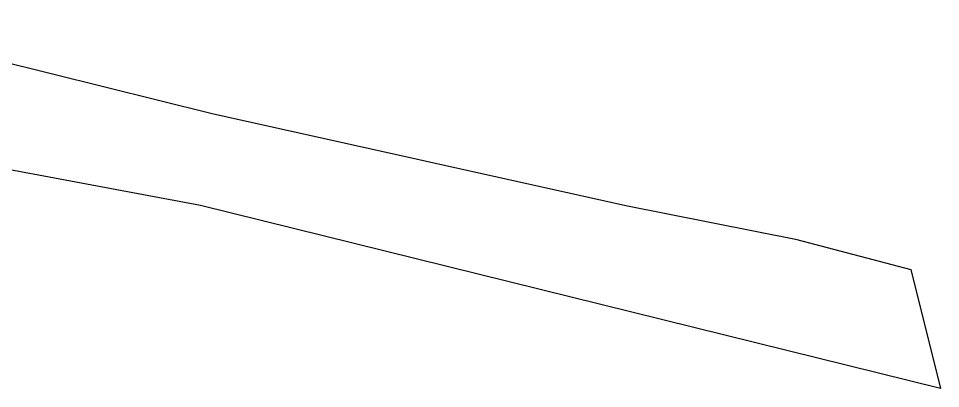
# Model space of a CAD drawing. Extents: x -886 to 651, y -59 to 942.
# Drawn here: x -359.68 to -347.03, y 28.07 to 33.15 of the extents above; entities that cross this region are included whole.
import ezdxf

# ---------------------------------------------------------------- set-up
doc = ezdxf.new("R2010")
doc.units = 0

msp = doc.modelspace()

# ---------------------------------------------------------------- linework, layer by layer
at = {"layer": 'IMAGES'}
for p, q in [((-362.26171, 33.150358), (-357.023536, 31.84429)), ((-357.1836, 30.582), (-366.8711, 32.39255)), ((-357.023536, 31.84429), (-351.34761, 30.581998)), ((-347.0293, 28.07224), (-357.1836, 30.582)), ((-351.34761, 30.581998), (-349.020463, 30.122613)), ((-349.020463, 30.122613), (-347.43745, 29.706998)), ((-347.43745, 29.706998), (-347.0293, 28.07224))]:
    msp.add_line(p, q, dxfattribs=at)

doc.saveas('drawing.dxf')
